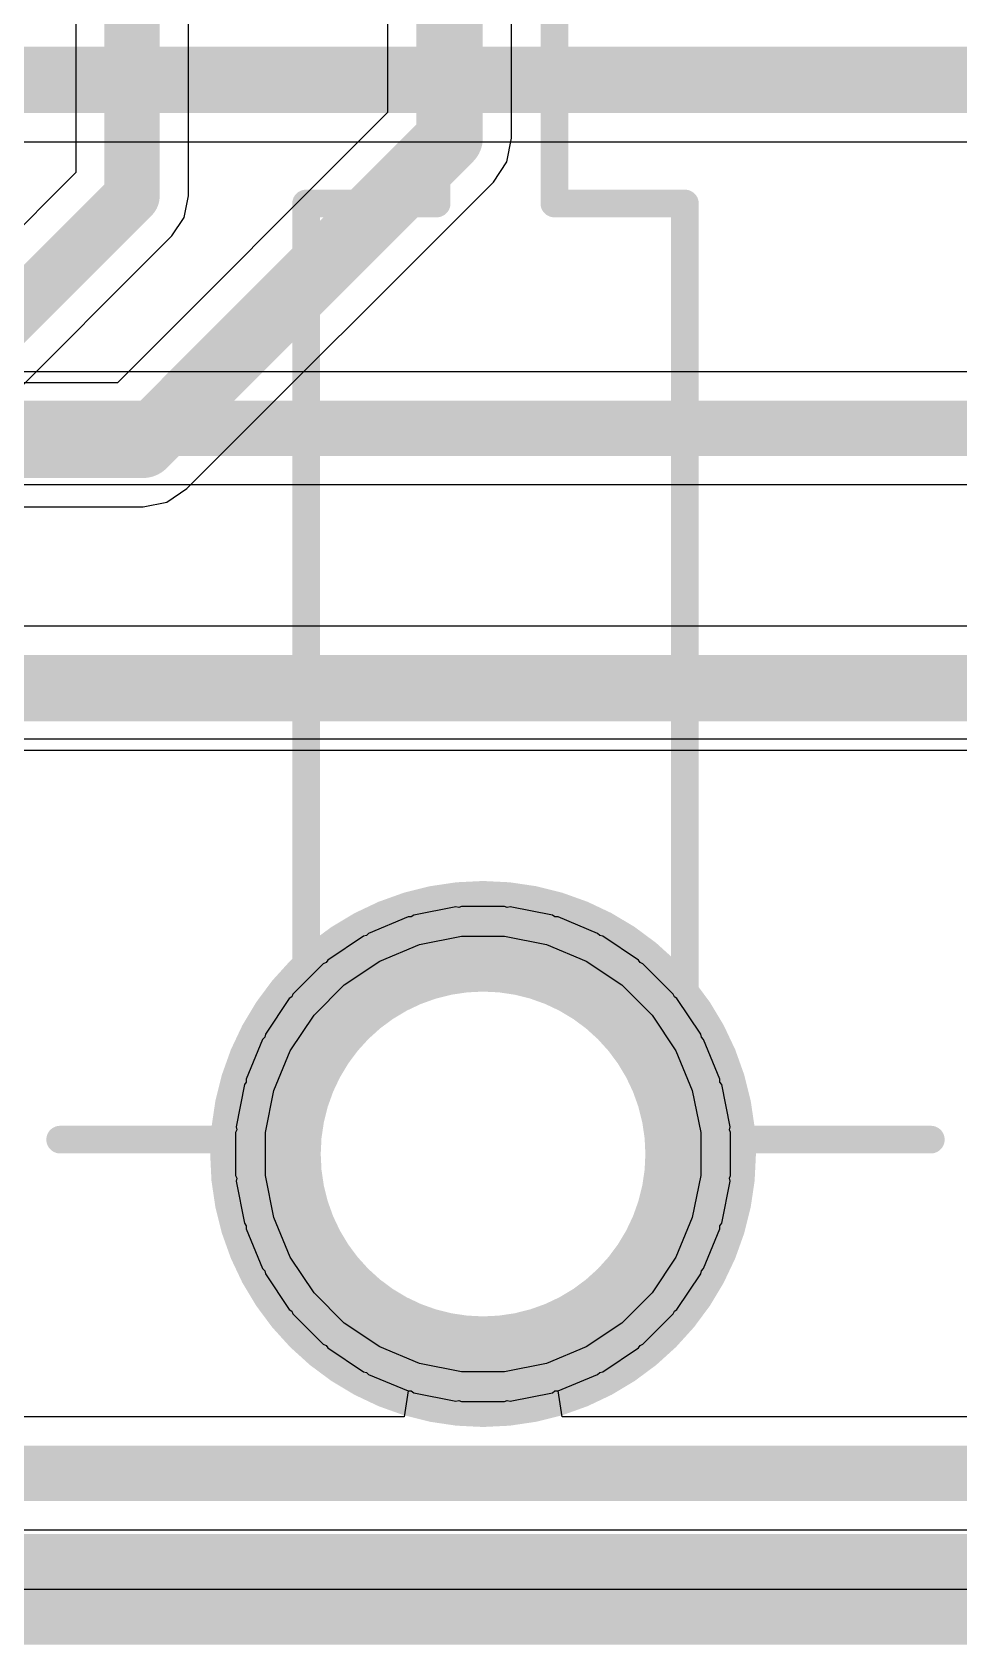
# Model space of a CAD drawing. Header units: inches. Extents: x -0.2 to 15.8, y 0 to 3.5.
# Drawn here: x 1.2409 to 1.4086, y -0.01 to 0.2816 of the extents above; entities that cross this region are included whole.
import ezdxf

# ---------------------------------------------------------------- set-up
doc = ezdxf.new("R2010")
doc.units = ezdxf.units.IN
doc.header["$MEASUREMENT"] = 0
for name, color, linetype in [('Board Outline', 76, 'Continuous'), ('Bottom Layer', 5, 'Continuous'), ('Multi-Layer', 9, 'Continuous'), ('Signal_1', 16, 'Continuous'), ('Signal_2', 76, 'Continuous'), ('Top Layer', 1, 'Continuous'), ('Top Overlay', 2, 'Continuous')]:
    doc.layers.add(name, color=color, linetype=linetype)

msp = doc.modelspace()

# ---------------------------------------------------------------- linework, layer by layer
at = {"layer": 'Board Outline'}
for points, const_width in [([(1.36187, 0.07875, 1), (1.28313, 0.07875, 1)], 0.02), ([(1.27813, 0.07875, 1), (1.28813, 0.07875, 1)], 0.01), ([(1.35687, 0.07875, 1), (1.36687, 0.07875, 1)], 0.01)]:
    msp.add_lwpolyline(points, format="xyb", close=True, dxfattribs=dict(at, const_width=const_width))
at = {"layer": 'Board Outline', "const_width": 0.02}
msp.add_lwpolyline([(0, 0), (1.772, 0)], dxfattribs=at)
at = {"layer": 'Bottom Layer'}
for p, q in [((1.30523, 0.9907), (1.30523, 0.26709)), ((1.32766, 0.26245), (1.32766, 0.9907)), ((1.30523, 0.26709), (1.25635, 0.21822)), ((1.32681, 0.25816), (1.32766, 0.26245)), ((1.32766, 0.26245), (1.32766, 0.26245)), ((1.32438, 0.25452), (1.32681, 0.25816)), ((1.26893, 0.19907), (1.32438, 0.25452)), ((1.25635, 0.21822), (0.888, 0.21822)), ((1.26529, 0.19664), (1.26893, 0.19907)), ((0.89265, 0.19578), (1.261, 0.19578)), ((1.261, 0.19578), (1.26529, 0.19664)), ((1.261, 0.19578), (1.261, 0.19578)), ((1.45178, 0.1742), (1.14133, 0.1742)), ((1.14556, 0.1538), (1.456, 0.1538)), ((1.31757, 0.12343), (1.30996, 0.12192)), ((1.31811, 0.12332), (1.31757, 0.12343)), ((1.31862, 0.12353), (1.31811, 0.12332)), ((1.32638, 0.12353), (1.31862, 0.12353)), ((1.32689, 0.12332), (1.32638, 0.12353)), ((1.32743, 0.12343), (1.32689, 0.12332)), ((1.33504, 0.12192), (1.32743, 0.12343)), ((1.30895, 0.12161), (1.30178, 0.11864)), ((1.3095, 0.12161), (1.30895, 0.12161)), ((1.30996, 0.12192), (1.3095, 0.12161)), ((1.3355, 0.12161), (1.33504, 0.12192)), ((1.33606, 0.12161), (1.3355, 0.12161)), ((1.34322, 0.11864), (1.33606, 0.12161)), ((1.30085, 0.11814), (1.2944, 0.11383)), ((1.30139, 0.11825), (1.30085, 0.11814)), ((1.30178, 0.11864), (1.30139, 0.11825)), ((1.34361, 0.11825), (1.34322, 0.11864)), ((1.34416, 0.11814), (1.34361, 0.11825)), ((1.3506, 0.11383), (1.34416, 0.11814)), ((1.2944, 0.11383), (1.29409, 0.11337)), ((1.35091, 0.11337), (1.3506, 0.11383)), ((1.29358, 0.11316), (1.28809, 0.10767)), ((1.29409, 0.11337), (1.29358, 0.11316)), ((1.35142, 0.11316), (1.35091, 0.11337)), ((1.35691, 0.10767), (1.35142, 0.11316)), ((1.28742, 0.10685), (1.28311, 0.10041)), ((1.28788, 0.10716), (1.28742, 0.10685)), ((1.28809, 0.10767), (1.28788, 0.10716)), ((1.35712, 0.10716), (1.35691, 0.10767)), ((1.35758, 0.10685), (1.35712, 0.10716)), ((1.36189, 0.10041), (1.35758, 0.10685)), ((1.28261, 0.09947), (1.27964, 0.0923)), ((1.283, 0.09986), (1.28261, 0.09947)), ((1.28311, 0.10041), (1.283, 0.09986)), ((1.362, 0.09986), (1.36189, 0.10041)), ((1.36239, 0.09947), (1.362, 0.09986)), ((1.36536, 0.0923), (1.36239, 0.09947)), ((1.27934, 0.09129), (1.27782, 0.08368)), ((1.27964, 0.09175), (1.27934, 0.09129)), ((1.27964, 0.0923), (1.27964, 0.09175)), ((1.36536, 0.09175), (1.36536, 0.0923)), ((1.36567, 0.09129), (1.36536, 0.09175)), ((1.36718, 0.08368), (1.36567, 0.09129)), ((1.27793, 0.08314), (1.27772, 0.08263)), ((1.27772, 0.08263), (1.27772, 0.07487)), ((1.27782, 0.08368), (1.27793, 0.08314)), ((1.36707, 0.08314), (1.36718, 0.08368)), ((1.36728, 0.08263), (1.36707, 0.08314)), ((1.36728, 0.07487), (1.36728, 0.08263)), ((1.27772, 0.07487), (1.27793, 0.07436)), ((1.27793, 0.07436), (1.27782, 0.07382)), ((1.27782, 0.07382), (1.27934, 0.06621)), ((1.36567, 0.06621), (1.36718, 0.07382)), ((1.36707, 0.07436), (1.36728, 0.07487)), ((1.36718, 0.07382), (1.36707, 0.07436)), ((1.27934, 0.06621), (1.27964, 0.06575)), ((1.27964, 0.06575), (1.27964, 0.0652)), ((1.27964, 0.0652), (1.28261, 0.05803)), ((1.36239, 0.05803), (1.36536, 0.0652)), ((1.36536, 0.06575), (1.36567, 0.06621)), ((1.36536, 0.0652), (1.36536, 0.06575)), ((1.28261, 0.05803), (1.283, 0.05764)), ((1.283, 0.05764), (1.28311, 0.05709)), ((1.28311, 0.05709), (1.28742, 0.05065)), ((1.35758, 0.05065), (1.36189, 0.05709)), ((1.36189, 0.05709), (1.362, 0.05764)), ((1.362, 0.05764), (1.36239, 0.05803)), ((1.28742, 0.05065), (1.28788, 0.05034)), ((1.28788, 0.05034), (1.28809, 0.04983)), ((1.28809, 0.04983), (1.29358, 0.04434)), ((1.35142, 0.04434), (1.35691, 0.04983)), ((1.35691, 0.04983), (1.35712, 0.05034)), ((1.35712, 0.05034), (1.35758, 0.05065)), ((1.29358, 0.04434), (1.29409, 0.04413)), ((1.29409, 0.04413), (1.2944, 0.04367)), ((1.3506, 0.04367), (1.35091, 0.04413)), ((1.35091, 0.04413), (1.35142, 0.04434)), ((1.2944, 0.04367), (1.30085, 0.03936)), ((1.34416, 0.03936), (1.3506, 0.04367)), ((1.30085, 0.03936), (1.30139, 0.03925)), ((1.30139, 0.03925), (1.30178, 0.03886)), ((1.30178, 0.03886), (1.30895, 0.03589)), ((1.33606, 0.03589), (1.34322, 0.03886)), ((1.34322, 0.03886), (1.34361, 0.03925)), ((1.34361, 0.03925), (1.34416, 0.03936)), ((1.30895, 0.03589), (1.3095, 0.03589)), ((1.3095, 0.03589), (1.30996, 0.03558)), ((1.30996, 0.03558), (1.31757, 0.03407)), ((1.32743, 0.03407), (1.33504, 0.03558)), ((1.33504, 0.03558), (1.3355, 0.03589)), ((1.3355, 0.03589), (1.33606, 0.03589)), ((1.31757, 0.03407), (1.31811, 0.03418)), ((1.31811, 0.03418), (1.31862, 0.03397)), ((1.31862, 0.03397), (1.32638, 0.03397)), ((1.32638, 0.03397), (1.32689, 0.03418)), ((1.32689, 0.03418), (1.32743, 0.03407)), ((1.772, 0), (0, 0))]:
    msp.add_line(p, q, dxfattribs=at)
for points, const_width in [([(1.31645, 0.26245), (1.31645, 1.00326)], 0.012), ([(1.261, 0.207), (1.31645, 0.26245)], 0.012), ([(0.888, 0.207), (1.261, 0.207)], 0.012), ([(1.14133, 0.164), (1.456, 0.164)], 0.01)]:
    msp.add_lwpolyline(points, dxfattribs=dict(at, const_width=const_width))
at = {"layer": 'Bottom Layer', "const_width": 0.006}
for points in [[(1.31345, 0.26245, 1), (1.31945, 0.26245, 1)], [(1.31345, 0.26245, 1), (1.31945, 0.26245, 1)], [(1.258, 0.207, 1), (1.264, 0.207, 1)], [(1.258, 0.207, 1), (1.264, 0.207, 1)]]:
    msp.add_lwpolyline(points, format="xyb", close=True, dxfattribs=at)
at = {"layer": 'Multi-Layer'}
for p, q in [((1.31102, 0.11661), (1.31862, 0.11812)), ((1.31862, 0.11812), (1.3225, 0.11812)), ((1.3225, 0.11812), (1.32638, 0.11812)), ((1.32638, 0.11812), (1.33398, 0.11661)), ((1.30385, 0.11364), (1.31102, 0.11661)), ((1.33398, 0.11661), (1.34115, 0.11364)), ((1.2974, 0.10933), (1.30385, 0.11364)), ((1.34115, 0.11364), (1.3476, 0.10933)), ((1.29192, 0.10385), (1.2974, 0.10933)), ((1.3476, 0.10933), (1.35308, 0.10385)), ((1.28761, 0.0974), (1.29192, 0.10385)), ((1.35308, 0.10385), (1.35739, 0.0974)), ((1.28464, 0.09023), (1.28761, 0.0974)), ((1.35739, 0.0974), (1.36036, 0.09023)), ((1.28313, 0.08263), (1.28464, 0.09023)), ((1.36036, 0.09023), (1.36187, 0.08263)), ((1.28313, 0.07875), (1.28313, 0.08263)), ((1.36187, 0.08263), (1.36187, 0.07875)), ((1.28313, 0.07487), (1.28313, 0.07875)), ((1.36187, 0.07875), (1.36187, 0.07487)), ((1.28464, 0.06727), (1.28313, 0.07487)), ((1.36187, 0.07487), (1.36036, 0.06727)), ((1.28761, 0.0601), (1.28464, 0.06727)), ((1.36036, 0.06727), (1.35739, 0.0601)), ((1.29192, 0.05365), (1.28761, 0.0601)), ((1.35739, 0.0601), (1.35308, 0.05365)), ((1.2974, 0.04817), (1.29192, 0.05365)), ((1.35308, 0.05365), (1.3476, 0.04817)), ((1.30385, 0.04386), (1.2974, 0.04817)), ((1.3476, 0.04817), (1.34115, 0.04386)), ((1.31102, 0.04089), (1.30385, 0.04386)), ((1.34115, 0.04386), (1.33398, 0.04089)), ((1.31862, 0.03938), (1.31102, 0.04089)), ((1.33398, 0.04089), (1.32638, 0.03938)), ((1.3225, 0.03938), (1.31862, 0.03938)), ((1.3225, 0.03938), (1.3225, 0.03938)), ((1.32638, 0.03938), (1.3225, 0.03938))]:
    msp.add_line(p, q, dxfattribs=at)
at = {"layer": 'Signal_1'}
for p, q in [((1.2692, 0.252), (1.2692, 1.004)), ((1.2488, 0.99978), (1.2488, 0.25622)), ((1.2488, 0.25622), (1.19278, 0.2002)), ((1.26842, 0.2481), (1.2692, 0.252)), ((1.26621, 0.24479), (1.26842, 0.2481)), ((1.20421, 0.18279), (1.26621, 0.24479)), ((1.62835, 0.17422), (1.10098, 0.17422)), ((1.10563, 0.15178), (1.633, 0.15178)), ((1.31757, 0.12343), (1.30996, 0.12192)), ((1.31811, 0.12332), (1.31757, 0.12343)), ((1.31862, 0.12353), (1.31811, 0.12332)), ((1.32638, 0.12353), (1.31862, 0.12353)), ((1.32689, 0.12332), (1.32638, 0.12353)), ((1.32743, 0.12343), (1.32689, 0.12332)), ((1.33504, 0.12192), (1.32743, 0.12343)), ((1.30895, 0.12161), (1.30178, 0.11864)), ((1.3095, 0.12161), (1.30895, 0.12161)), ((1.30996, 0.12192), (1.3095, 0.12161)), ((1.3355, 0.12161), (1.33504, 0.12192)), ((1.33606, 0.12161), (1.3355, 0.12161)), ((1.34322, 0.11864), (1.33606, 0.12161)), ((1.30085, 0.11814), (1.2944, 0.11383)), ((1.30139, 0.11825), (1.30085, 0.11814)), ((1.30178, 0.11864), (1.30139, 0.11825)), ((1.34361, 0.11825), (1.34322, 0.11864)), ((1.34416, 0.11814), (1.34361, 0.11825)), ((1.3506, 0.11383), (1.34416, 0.11814)), ((1.2944, 0.11383), (1.29409, 0.11337)), ((1.35091, 0.11337), (1.3506, 0.11383)), ((1.29358, 0.11316), (1.28809, 0.10767)), ((1.29409, 0.11337), (1.29358, 0.11316)), ((1.35142, 0.11316), (1.35091, 0.11337)), ((1.35691, 0.10767), (1.35142, 0.11316)), ((1.28742, 0.10685), (1.28311, 0.10041)), ((1.28788, 0.10716), (1.28742, 0.10685)), ((1.28809, 0.10767), (1.28788, 0.10716)), ((1.35712, 0.10716), (1.35691, 0.10767)), ((1.35758, 0.10685), (1.35712, 0.10716)), ((1.36189, 0.10041), (1.35758, 0.10685)), ((1.28261, 0.09947), (1.27964, 0.0923)), ((1.283, 0.09986), (1.28261, 0.09947)), ((1.28311, 0.10041), (1.283, 0.09986)), ((1.362, 0.09986), (1.36189, 0.10041)), ((1.36239, 0.09947), (1.362, 0.09986)), ((1.36536, 0.0923), (1.36239, 0.09947)), ((1.27934, 0.09129), (1.27782, 0.08368)), ((1.27964, 0.09175), (1.27934, 0.09129)), ((1.27964, 0.0923), (1.27964, 0.09175)), ((1.36536, 0.09175), (1.36536, 0.0923)), ((1.36567, 0.09129), (1.36536, 0.09175)), ((1.36718, 0.08368), (1.36567, 0.09129)), ((1.27793, 0.08314), (1.27772, 0.08263)), ((1.27772, 0.08263), (1.27772, 0.07487)), ((1.27782, 0.08368), (1.27793, 0.08314)), ((1.36707, 0.08314), (1.36718, 0.08368)), ((1.36728, 0.08263), (1.36707, 0.08314)), ((1.36728, 0.07487), (1.36728, 0.08263)), ((1.27772, 0.07487), (1.27793, 0.07436)), ((1.27793, 0.07436), (1.27782, 0.07382)), ((1.27782, 0.07382), (1.27934, 0.06621)), ((1.36567, 0.06621), (1.36718, 0.07382)), ((1.36707, 0.07436), (1.36728, 0.07487)), ((1.36718, 0.07382), (1.36707, 0.07436)), ((1.27934, 0.06621), (1.27964, 0.06575)), ((1.27964, 0.06575), (1.27964, 0.0652)), ((1.27964, 0.0652), (1.28261, 0.05803)), ((1.36239, 0.05803), (1.36536, 0.0652)), ((1.36536, 0.06575), (1.36567, 0.06621)), ((1.36536, 0.0652), (1.36536, 0.06575)), ((1.28261, 0.05803), (1.283, 0.05764)), ((1.283, 0.05764), (1.28311, 0.05709)), ((1.28311, 0.05709), (1.28742, 0.05065)), ((1.35758, 0.05065), (1.36189, 0.05709)), ((1.36189, 0.05709), (1.362, 0.05764)), ((1.362, 0.05764), (1.36239, 0.05803)), ((1.28742, 0.05065), (1.28788, 0.05034)), ((1.28788, 0.05034), (1.28809, 0.04983)), ((1.28809, 0.04983), (1.29358, 0.04434)), ((1.35142, 0.04434), (1.35691, 0.04983)), ((1.35691, 0.04983), (1.35712, 0.05034)), ((1.35712, 0.05034), (1.35758, 0.05065)), ((1.29358, 0.04434), (1.29409, 0.04413)), ((1.29409, 0.04413), (1.2944, 0.04367)), ((1.3506, 0.04367), (1.35091, 0.04413)), ((1.35091, 0.04413), (1.35142, 0.04434)), ((1.2944, 0.04367), (1.30085, 0.03936)), ((1.34416, 0.03936), (1.3506, 0.04367)), ((1.30085, 0.03936), (1.30139, 0.03925)), ((1.30139, 0.03925), (1.30178, 0.03886)), ((1.30178, 0.03886), (1.30895, 0.03589)), ((1.33606, 0.03589), (1.34322, 0.03886)), ((1.34322, 0.03886), (1.34361, 0.03925)), ((1.34361, 0.03925), (1.34416, 0.03936)), ((1.30895, 0.03589), (1.30821, 0.0312)), ((1.33679, 0.0312), (1.33606, 0.03589)), ((1.30821, 0.0312), (0.89404, 0.0312)), ((1.64578, 0.0312), (1.33679, 0.0312)), ((0.217, 0.0108), (1.65, 0.0108)), ((1.772, 0), (0, 0))]:
    msp.add_line(p, q, dxfattribs=at)
for points, const_width in [([(1.259, 0.252), (1.259, 1.004)], 0.01), ([(1.197, 0.19), (1.259, 0.252)], 0.01), ([(1.10098, 0.163), (1.633, 0.163)], 0.012), ([(0.217, 0.021), (1.65, 0.021)], 0.01)]:
    msp.add_lwpolyline(points, dxfattribs=dict(at, const_width=const_width))
at = {"layer": 'Signal_1', "const_width": 0.005}
msp.add_lwpolyline([(1.2565, 0.252, 1), (1.2615, 0.252, 1)], format="xyb", close=True, dxfattribs=at)
msp.add_lwpolyline([(1.2565, 0.252, 1), (1.2615, 0.252, 1)], format="xyb", close=True, dxfattribs=at)
at = {"layer": 'Signal_2'}
for p, q in [((1.61342, 0.2202), (1.19922, 0.2202)), ((1.195, 0.1998), (1.61342, 0.1998)), ((1.31757, 0.12343), (1.30996, 0.12192)), ((1.31811, 0.12332), (1.31757, 0.12343)), ((1.31862, 0.12353), (1.31811, 0.12332)), ((1.32638, 0.12353), (1.31862, 0.12353)), ((1.32689, 0.12332), (1.32638, 0.12353)), ((1.32743, 0.12343), (1.32689, 0.12332)), ((1.33504, 0.12192), (1.32743, 0.12343)), ((1.30895, 0.12161), (1.30178, 0.11864)), ((1.3095, 0.12161), (1.30895, 0.12161)), ((1.30996, 0.12192), (1.3095, 0.12161)), ((1.3355, 0.12161), (1.33504, 0.12192)), ((1.33606, 0.12161), (1.3355, 0.12161)), ((1.34322, 0.11864), (1.33606, 0.12161)), ((1.30085, 0.11814), (1.2944, 0.11383)), ((1.30139, 0.11825), (1.30085, 0.11814)), ((1.30178, 0.11864), (1.30139, 0.11825)), ((1.34361, 0.11825), (1.34322, 0.11864)), ((1.34416, 0.11814), (1.34361, 0.11825)), ((1.3506, 0.11383), (1.34416, 0.11814)), ((1.2944, 0.11383), (1.29409, 0.11337)), ((1.35091, 0.11337), (1.3506, 0.11383)), ((1.29358, 0.11316), (1.28809, 0.10767)), ((1.29409, 0.11337), (1.29358, 0.11316)), ((1.35142, 0.11316), (1.35091, 0.11337)), ((1.35691, 0.10767), (1.35142, 0.11316)), ((1.28742, 0.10685), (1.28311, 0.10041)), ((1.28788, 0.10716), (1.28742, 0.10685)), ((1.28809, 0.10767), (1.28788, 0.10716)), ((1.35712, 0.10716), (1.35691, 0.10767)), ((1.35758, 0.10685), (1.35712, 0.10716)), ((1.36189, 0.10041), (1.35758, 0.10685)), ((1.28261, 0.09947), (1.27964, 0.0923)), ((1.283, 0.09986), (1.28261, 0.09947)), ((1.28311, 0.10041), (1.283, 0.09986)), ((1.362, 0.09986), (1.36189, 0.10041)), ((1.36239, 0.09947), (1.362, 0.09986)), ((1.36536, 0.0923), (1.36239, 0.09947)), ((1.27934, 0.09129), (1.27782, 0.08368)), ((1.27964, 0.09175), (1.27934, 0.09129)), ((1.27964, 0.0923), (1.27964, 0.09175)), ((1.36536, 0.09175), (1.36536, 0.0923)), ((1.36567, 0.09129), (1.36536, 0.09175)), ((1.36718, 0.08368), (1.36567, 0.09129)), ((1.27793, 0.08314), (1.27772, 0.08263)), ((1.27772, 0.08263), (1.27772, 0.07487)), ((1.27782, 0.08368), (1.27793, 0.08314)), ((1.36707, 0.08314), (1.36718, 0.08368)), ((1.36728, 0.08263), (1.36707, 0.08314)), ((1.36728, 0.07487), (1.36728, 0.08263)), ((1.27772, 0.07487), (1.27793, 0.07436)), ((1.27793, 0.07436), (1.27782, 0.07382)), ((1.27782, 0.07382), (1.27934, 0.06621)), ((1.36567, 0.06621), (1.36718, 0.07382)), ((1.36707, 0.07436), (1.36728, 0.07487)), ((1.36718, 0.07382), (1.36707, 0.07436)), ((1.27934, 0.06621), (1.27964, 0.06575)), ((1.27964, 0.06575), (1.27964, 0.0652)), ((1.27964, 0.0652), (1.28261, 0.05803)), ((1.36239, 0.05803), (1.36536, 0.0652)), ((1.36536, 0.06575), (1.36567, 0.06621)), ((1.36536, 0.0652), (1.36536, 0.06575)), ((1.28261, 0.05803), (1.283, 0.05764)), ((1.283, 0.05764), (1.28311, 0.05709)), ((1.28311, 0.05709), (1.28742, 0.05065)), ((1.35758, 0.05065), (1.36189, 0.05709)), ((1.36189, 0.05709), (1.362, 0.05764)), ((1.362, 0.05764), (1.36239, 0.05803)), ((1.28742, 0.05065), (1.28788, 0.05034)), ((1.28788, 0.05034), (1.28809, 0.04983)), ((1.28809, 0.04983), (1.29358, 0.04434)), ((1.35142, 0.04434), (1.35691, 0.04983)), ((1.35691, 0.04983), (1.35712, 0.05034)), ((1.35712, 0.05034), (1.35758, 0.05065)), ((1.29358, 0.04434), (1.29409, 0.04413)), ((1.29409, 0.04413), (1.2944, 0.04367)), ((1.3506, 0.04367), (1.35091, 0.04413)), ((1.35091, 0.04413), (1.35142, 0.04434)), ((1.2944, 0.04367), (1.30085, 0.03936)), ((1.34416, 0.03936), (1.3506, 0.04367)), ((1.30085, 0.03936), (1.30139, 0.03925)), ((1.30139, 0.03925), (1.30178, 0.03886)), ((1.30178, 0.03886), (1.30895, 0.03589)), ((1.33606, 0.03589), (1.34322, 0.03886)), ((1.34322, 0.03886), (1.34361, 0.03925)), ((1.34361, 0.03925), (1.34416, 0.03936)), ((1.30895, 0.03589), (1.3095, 0.03589)), ((1.3095, 0.03589), (1.30996, 0.03558)), ((1.30996, 0.03558), (1.31757, 0.03407)), ((1.32743, 0.03407), (1.33504, 0.03558)), ((1.33504, 0.03558), (1.3355, 0.03589)), ((1.3355, 0.03589), (1.33606, 0.03589)), ((1.31757, 0.03407), (1.31811, 0.03418)), ((1.31811, 0.03418), (1.31862, 0.03397)), ((1.31862, 0.03397), (1.32638, 0.03397)), ((1.32638, 0.03397), (1.32689, 0.03418)), ((1.32689, 0.03418), (1.32743, 0.03407)), ((1.772, 0), (0, 0))]:
    msp.add_line(p, q, dxfattribs=at)
at = {"layer": 'Signal_2', "const_width": 0.01}
msp.add_lwpolyline([(1.195, 0.21), (1.627, 0.21)], dxfattribs=at)
at = {"layer": 'Top Layer'}
for p, q in [((0.27365, 0.26178), (1.73418, 0.26178)), ((1.31757, 0.12343), (1.30996, 0.12192)), ((1.31811, 0.12332), (1.31757, 0.12343)), ((1.31862, 0.12353), (1.31811, 0.12332)), ((1.32638, 0.12353), (1.31862, 0.12353)), ((1.32689, 0.12332), (1.32638, 0.12353)), ((1.32743, 0.12343), (1.32689, 0.12332)), ((1.33504, 0.12192), (1.32743, 0.12343)), ((1.30895, 0.12161), (1.30178, 0.11864)), ((1.3095, 0.12161), (1.30895, 0.12161)), ((1.30996, 0.12192), (1.3095, 0.12161)), ((1.3355, 0.12161), (1.33504, 0.12192)), ((1.33606, 0.12161), (1.3355, 0.12161)), ((1.34322, 0.11864), (1.33606, 0.12161)), ((1.30085, 0.11814), (1.2944, 0.11383)), ((1.30139, 0.11825), (1.30085, 0.11814)), ((1.30178, 0.11864), (1.30139, 0.11825)), ((1.34361, 0.11825), (1.34322, 0.11864)), ((1.34416, 0.11814), (1.34361, 0.11825)), ((1.3506, 0.11383), (1.34416, 0.11814)), ((1.2944, 0.11383), (1.29409, 0.11337)), ((1.35091, 0.11337), (1.3506, 0.11383)), ((1.29358, 0.11316), (1.28809, 0.10767)), ((1.29409, 0.11337), (1.29358, 0.11316)), ((1.35142, 0.11316), (1.35091, 0.11337)), ((1.35691, 0.10767), (1.35142, 0.11316)), ((1.28742, 0.10685), (1.28311, 0.10041)), ((1.28788, 0.10716), (1.28742, 0.10685)), ((1.28809, 0.10767), (1.28788, 0.10716)), ((1.35712, 0.10716), (1.35691, 0.10767)), ((1.35758, 0.10685), (1.35712, 0.10716)), ((1.36189, 0.10041), (1.35758, 0.10685)), ((1.28261, 0.09947), (1.27964, 0.0923)), ((1.283, 0.09986), (1.28261, 0.09947)), ((1.28311, 0.10041), (1.283, 0.09986)), ((1.362, 0.09986), (1.36189, 0.10041)), ((1.36239, 0.09947), (1.362, 0.09986)), ((1.36536, 0.0923), (1.36239, 0.09947)), ((1.27934, 0.09129), (1.27782, 0.08368)), ((1.27964, 0.09175), (1.27934, 0.09129)), ((1.27964, 0.0923), (1.27964, 0.09175)), ((1.36536, 0.09175), (1.36536, 0.0923)), ((1.36567, 0.09129), (1.36536, 0.09175)), ((1.36718, 0.08368), (1.36567, 0.09129)), ((1.27793, 0.08314), (1.27772, 0.08263)), ((1.27772, 0.08263), (1.27772, 0.07487)), ((1.27782, 0.08368), (1.27793, 0.08314)), ((1.36707, 0.08314), (1.36718, 0.08368)), ((1.36728, 0.08263), (1.36707, 0.08314)), ((1.36728, 0.07487), (1.36728, 0.08263)), ((1.27772, 0.07487), (1.27793, 0.07436)), ((1.27793, 0.07436), (1.27782, 0.07382)), ((1.27782, 0.07382), (1.27934, 0.06621)), ((1.36567, 0.06621), (1.36718, 0.07382)), ((1.36707, 0.07436), (1.36728, 0.07487)), ((1.36718, 0.07382), (1.36707, 0.07436)), ((1.27934, 0.06621), (1.27964, 0.06575)), ((1.27964, 0.06575), (1.27964, 0.0652)), ((1.27964, 0.0652), (1.28261, 0.05803)), ((1.36239, 0.05803), (1.36536, 0.0652)), ((1.36536, 0.06575), (1.36567, 0.06621)), ((1.36536, 0.0652), (1.36536, 0.06575)), ((1.28261, 0.05803), (1.283, 0.05764)), ((1.283, 0.05764), (1.28311, 0.05709)), ((1.28311, 0.05709), (1.28742, 0.05065)), ((1.35758, 0.05065), (1.36189, 0.05709)), ((1.36189, 0.05709), (1.362, 0.05764)), ((1.362, 0.05764), (1.36239, 0.05803)), ((1.28742, 0.05065), (1.28788, 0.05034)), ((1.28788, 0.05034), (1.28809, 0.04983)), ((1.28809, 0.04983), (1.29358, 0.04434)), ((1.35142, 0.04434), (1.35691, 0.04983)), ((1.35691, 0.04983), (1.35712, 0.05034)), ((1.35712, 0.05034), (1.35758, 0.05065)), ((1.29358, 0.04434), (1.29409, 0.04413)), ((1.29409, 0.04413), (1.2944, 0.04367)), ((1.3506, 0.04367), (1.35091, 0.04413)), ((1.35091, 0.04413), (1.35142, 0.04434)), ((1.2944, 0.04367), (1.30085, 0.03936)), ((1.34416, 0.03936), (1.3506, 0.04367)), ((1.30085, 0.03936), (1.30139, 0.03925)), ((1.30139, 0.03925), (1.30178, 0.03886)), ((1.30178, 0.03886), (1.30895, 0.03589)), ((1.33606, 0.03589), (1.34322, 0.03886)), ((1.34322, 0.03886), (1.34361, 0.03925)), ((1.34361, 0.03925), (1.34416, 0.03936)), ((1.30895, 0.03589), (1.3095, 0.03589)), ((1.3095, 0.03589), (1.30996, 0.03558)), ((1.30996, 0.03558), (1.31757, 0.03407)), ((1.32743, 0.03407), (1.33504, 0.03558)), ((1.33504, 0.03558), (1.3355, 0.03589)), ((1.3355, 0.03589), (1.33606, 0.03589)), ((1.31757, 0.03407), (1.31811, 0.03418)), ((1.31811, 0.03418), (1.31862, 0.03397)), ((1.31862, 0.03397), (1.32638, 0.03397)), ((1.32638, 0.03397), (1.32689, 0.03418)), ((1.32689, 0.03418), (1.32743, 0.03407)), ((1.772, 0), (0, 0))]:
    msp.add_line(p, q, dxfattribs=at)
at = {"layer": 'Top Layer', "const_width": 0.012}
msp.add_lwpolyline([(0.269, 0.273), (1.74674, 0.273)], dxfattribs=at)
at = {"layer": 'Top Overlay', "const_width": 0.005}
for points in [[(1.3141, 0.25064), (1.3141, 0.29788)], [(1.3354, 0.25064), (1.3354, 0.29788)], [(1.29048, 0.25064), (1.3141, 0.25064)], [(1.29048, 0.08135), (1.29048, 0.25064)], [(1.3354, 0.25064), (1.35902, 0.25064)], [(1.35902, 0.08135), (1.35902, 0.25064)], [(1.24599, 0.08135), (1.29048, 0.08135)], [(1.35902, 0.08135), (1.40351, 0.08135)]]:
    msp.add_lwpolyline(points, dxfattribs=at)
at = {"layer": 'Top Overlay', "const_width": 0.0025}
for points in [[(1.28923, 0.25064, 1), (1.29173, 0.25064, 1)], [(1.28923, 0.25064, 1), (1.29173, 0.25064, 1)], [(1.31285, 0.25064, 1), (1.31535, 0.25064, 1)], [(1.31285, 0.25064, 1), (1.31535, 0.25064, 1)], [(1.33415, 0.25064, 1), (1.33665, 0.25064, 1)], [(1.33415, 0.25064, 1), (1.33665, 0.25064, 1)], [(1.35777, 0.25064, 1), (1.36027, 0.25064, 1)], [(1.35777, 0.25064, 1), (1.36027, 0.25064, 1)], [(1.24474, 0.08135, 1), (1.24724, 0.08135, 1)], [(1.28923, 0.08135, 1), (1.29173, 0.08135, 1)], [(1.28923, 0.08135, 1), (1.29173, 0.08135, 1)], [(1.35777, 0.08135, 1), (1.36027, 0.08135, 1)], [(1.35777, 0.08135, 1), (1.36027, 0.08135, 1)], [(1.40226, 0.08135, 1), (1.40476, 0.08135, 1)]]:
    msp.add_lwpolyline(points, format="xyb", close=True, dxfattribs=at)

doc.saveas('drawing.dxf')
